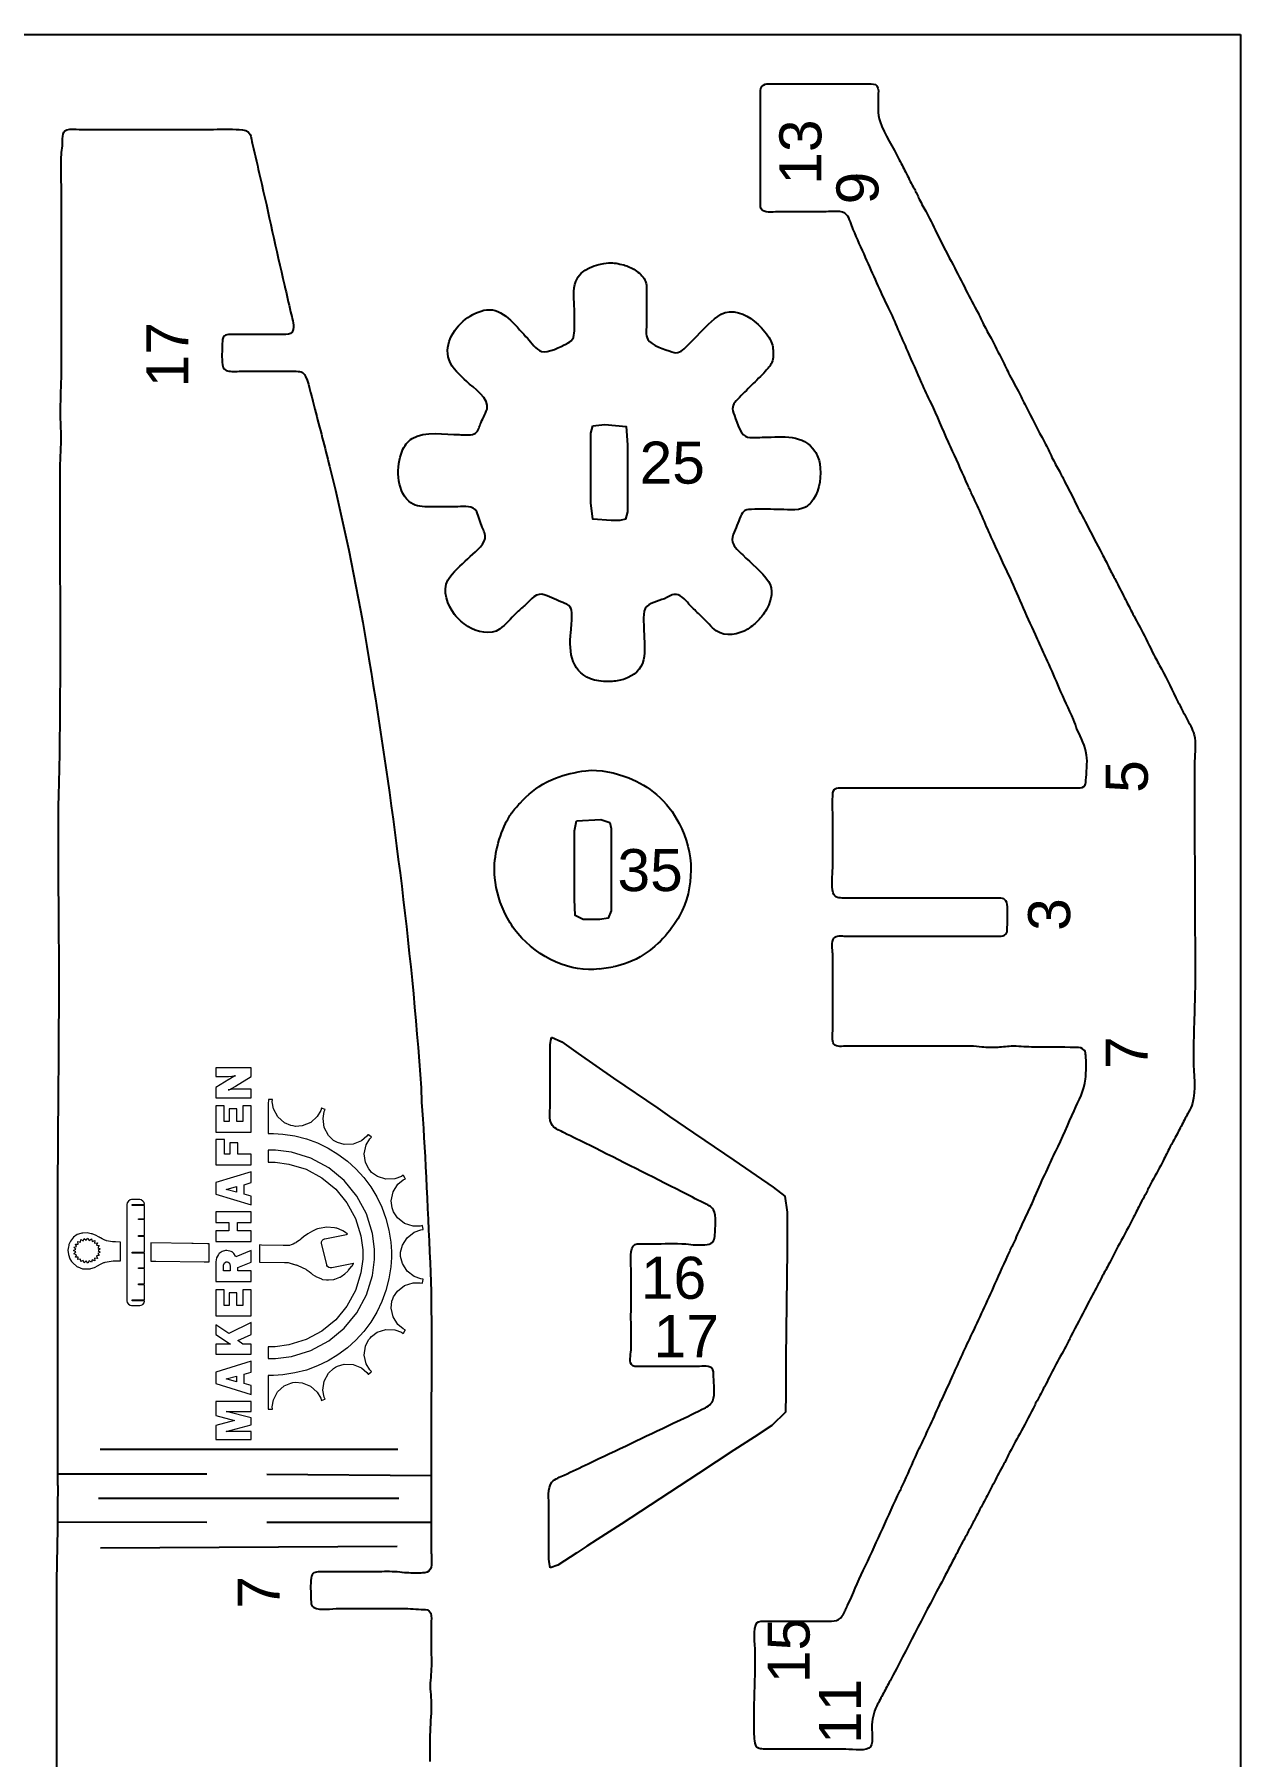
# Model space of a CAD drawing. Header units: millimetres. Extents: x -43 to 337, y -64 to 172.
# Drawn here: x 236.4 to 336.9, y 28.7 to 172.1 of the extents above; entities that cross this region are included whole.
import ezdxf
from ezdxf.enums import TextEntityAlignment as Align

# ---------------------------------------------------------------- set-up
doc = ezdxf.new("R2010")
doc.units = ezdxf.units.MM
for name, color, linetype, true_color in [('Cut', 7, 'Continuous', 0xffffff), ('Stege', 5, 'Continuous', 0x0000ff), ('Text', 1, 'Continuous', 0xff0000)]:
    doc.layers.add(name, color=color, linetype=linetype, true_color=true_color)
doc.layers.add('Gravur', color=3, linetype='Continuous', lineweight=20, true_color=0x00ff00)
doc.styles.add('textstyle19', font='')
doc.styles.add('textstyle20', font='')
doc.styles.add('textstyle21', font='')
doc.styles.add('textstyle22', font='')
doc.styles.add('textstyle23', font='')
doc.styles.add('textstyle24', font='')
doc.styles.add('textstyle26', font='')
doc.styles.add('textstyle38', font='')
doc.styles.add('textstyle39', font='')
doc.styles.add('textstyle40', font='')
doc.styles.add('textstyle41', font='')
doc.styles.add('textstyle42', font='')
doc.styles.add('textstyle43', font='')
doc.styles.get('textstyle19').set_extended_font_data('Arial')
doc.styles.get('textstyle20').set_extended_font_data('Arial')
doc.styles.get('textstyle21').set_extended_font_data('Arial')
doc.styles.get('textstyle22').set_extended_font_data('Arial')
doc.styles.get('textstyle23').set_extended_font_data('Arial')
doc.styles.get('textstyle24').set_extended_font_data('Arial')
doc.styles.get('textstyle26').set_extended_font_data('Arial')
doc.styles.get('textstyle38').set_extended_font_data('Arial')
doc.styles.get('textstyle39').set_extended_font_data('Arial')
doc.styles.get('textstyle40').set_extended_font_data('Arial')
doc.styles.get('textstyle41').set_extended_font_data('Arial')
doc.styles.get('textstyle42').set_extended_font_data('Arial')
doc.styles.get('textstyle43').set_extended_font_data('Arial')

msp = doc.modelspace()

# ---------------------------------------------------------------- linework, layer by layer
at = {"layer": 'Cut'}
for p, q in [((153.09, 172.1), (336.87, 172.1)), ((336.87, 172.1), (336.87, -61.44)), ((241.93, 54.33), (266.71, 54.33)), ((250.79, 52.25), (238.38, 52.25)), ((255.79, 52.25), (269.47, 52.13)), ((241.79, 50.25), (266.79, 50.25)), ((238.34, 48.26), (250.79, 48.25)), ((255.79, 48.25), (269.49, 48.25)), ((241.94, 46.1), (266.66, 46.24))]:
    msp.add_line(p, q, dxfattribs=at)
for points in [[(299.11, 167.99), (304.38, 167.99)], [(296.9, 159.55), (296.9, 165.67)], [(240.18, 164.19), (242.29, 164.19), (250.72, 164.19)], [(238.71, 145), (238.71, 158.29)], [(302.38, 157.34), (298.48, 157.34)], [(287.41, 150.49), (287.41, 148.06)], [(255.68, 147.11), (253.25, 147.11)], [(238.6, 129.3), (238.6, 136.36)], [(333.05, 111.59), (333.05, 107.16), (333.08, 93.61)], [(310.18, 109.37), (316.71, 109.37), (322.41, 109.37)], [(302.91, 102.73), (302.91, 107.16)], [(314.82, 100.2), (306.07, 100.2)], [(306.49, 97.04), (314.19, 97.04)], [(302.91, 89.13), (302.91, 91.98), (302.91, 95.56)], [(279.5, 88.61), (280.35, 88.22), (281.72, 87.26), (284.67, 85.2), (288.36, 82.7), (289.31, 82.03), (291.31, 80.67), (292.26, 80.02), (294.68, 78.37), (297.95, 76.13), (298.94, 75.38), (299.11, 74.06), (299.11, 70.9), (299, 61.94), (299, 58.88), (298.97, 57.4), (297.85, 56.29), (296.37, 55.33), (294.68, 54.23), (291.73, 52.3), (285.3, 48.09), (283.3, 46.79), (282.45, 46.25), (281.61, 45.7), (280.03, 44.68), (279.4, 44.44)], [(307.12, 87.87), (304.06, 87.87)], [(279.4, 83.23), (279.4, 86.5)], [(238.39, 55.72), (238.39, 72.27)], [(291.52, 61.2), (287.94, 61.2)], [(269.49, 57.09), (269.49, 52.98)], [(238.39, 51.29), (238.38, 49.5), (238.37, 47.7), (238.28, 43.38), (238.28, 24.83), (238.28, 22.72), (238.28, 21.67), (238.28, 20.61), (238.28, 19.77), (238.28, 18.61), (238.28, 17.56)], [(279.29, 46.33), (279.29, 49.5)], [(264.96, 44.12), (261.37, 44.12)], [(261.79, 41.06), (266.85, 41.06)], [(298.27, 40.01), (302.17, 40.01)]]:
    msp.add_lwpolyline(points, dxfattribs=at)
for points in [[(282.94, 139.52), (283.93, 139.63), (285.72, 139.46), (285.83, 137.94), (285.83, 133.94), (285.83, 132.35), (285.66, 131.73), (285.2, 131.62), (284.46, 131.62), (282.94, 131.73), (282.77, 133.09), (282.77, 137.2), (282.77, 138.89)], [(281.57, 106.63), (283.61, 106.74), (284.35, 106.49), (284.46, 106), (284.46, 104.95), (284.46, 100.83), (284.46, 99.15), (284.21, 98.53), (283.51, 98.41), (282.77, 98.41), (282.14, 98.41), (281.46, 98.74), (281.4, 100.1), (281.4, 103.58), (281.4, 105.79)]]:
    msp.add_lwpolyline(points, close=True, dxfattribs=at)
for points in [[(296.9, 167.25), (296.91, 167.48), (296.92, 167.73), (297.14, 167.88)], [(297.14, 167.88), (297.32, 168), (297.52, 167.98), (297.74, 167.99)], [(297.74, 167.99), (298.18, 167.99), (298.67, 167.99), (299.11, 167.99)], [(304.38, 167.99), (304.91, 167.99), (305.44, 167.99), (305.96, 167.99)], [(305.96, 167.99), (306.17, 167.98), (306.45, 168), (306.59, 167.82)], [(306.59, 167.82), (306.77, 167.6), (306.7, 167.2), (306.7, 166.93)], [(296.9, 165.67), (296.9, 166.16), (296.88, 166.77), (296.9, 167.25)], [(306.7, 166.93), (306.7, 166.23), (306.63, 165.5), (306.86, 164.82)], [(238.77, 162.82), (238.83, 163.3), (238.67, 164.02), (239.14, 164.16)], [(239.14, 164.16), (239.45, 164.25), (239.82, 164.19), (240.18, 164.19)], [(250.72, 164.19), (251.56, 164.19), (252.41, 164.22), (253.25, 164.19)], [(253.25, 164.19), (253.55, 164.17), (254.01, 164.17), (254.25, 163.98)], [(254.25, 163.98), (254.51, 163.77), (254.53, 163.23), (254.61, 162.93)], [(306.86, 164.82), (307.24, 163.77), (307.94, 162.66), (308.46, 161.66)], [(238.71, 158.29), (238.71, 159.78), (238.57, 161.34), (238.77, 162.82)], [(254.61, 162.93), (254.84, 162.02), (255.03, 161.1), (255.24, 160.18)], [(308.46, 161.66), (308.67, 161.26), (308.85, 160.9), (309.05, 160.5)], [(255.24, 160.18), (255.95, 157.2), (256.55, 154.2), (257.27, 151.22)], [(296.9, 158.08), (296.89, 158.57), (296.9, 159.06), (296.9, 159.55)], [(309.05, 160.5), (309.27, 160.05), (309.47, 159.67), (309.71, 159.24)], [(309.71, 159.24), (309.86, 158.96), (309.98, 158.68), (310.12, 158.39)], [(297.07, 157.45), (296.88, 157.59), (296.9, 157.87), (296.9, 158.08)], [(310.12, 158.39), (310.32, 157.99), (310.52, 157.63), (310.74, 157.23)], [(298.48, 157.34), (298.1, 157.34), (297.38, 157.2), (297.07, 157.45)], [(304.07, 157.09), (303.72, 157.5), (302.86, 157.34), (302.38, 157.34)], [(304.62, 155.86), (304.46, 156.25), (304.34, 156.77), (304.07, 157.09)], [(310.74, 157.23), (311.08, 156.6), (311.36, 155.99), (311.68, 155.34)], [(305.65, 153.54), (305.3, 154.32), (304.95, 155.09), (304.62, 155.86)], [(311.68, 155.34), (312.09, 154.52), (312.51, 153.71), (312.93, 152.91)], [(307.57, 149.33), (306.89, 150.71), (306.28, 152.12), (305.65, 153.54)], [(281.52, 151.54), (281.93, 152.59), (283.22, 152.99), (284.25, 153.07)], [(284.25, 153.07), (284.69, 153.1), (285.07, 153.02), (285.51, 152.91)], [(285.51, 152.91), (285.85, 152.82), (286.17, 152.67), (286.46, 152.48)], [(286.46, 152.48), (286.78, 152.26), (287.11, 152), (287.28, 151.65)], [(312.93, 152.91), (313.3, 152.21), (313.65, 151.53), (314.01, 150.8)], [(257.27, 151.22), (257.45, 150.49), (257.6, 149.75), (257.77, 149.01)], [(281.4, 149.22), (281.4, 149.94), (281.25, 150.86), (281.52, 151.54)], [(287.28, 151.65), (287.46, 151.3), (287.41, 150.87), (287.41, 150.49)], [(314.01, 150.8), (314.33, 150.16), (314.67, 149.55), (315.01, 148.91)], [(272.54, 148.53), (273.04, 148.87), (273.72, 149.19), (274.34, 149.18)], [(274.34, 149.18), (275.61, 149.18), (276.69, 147.62), (277.5, 146.8)], [(281.4, 147.43), (281.41, 148), (281.4, 148.64), (281.4, 149.22)], [(293.63, 148.8), (294.51, 149.29), (295.66, 148.82), (296.37, 148.24)], [(309.16, 145.74), (308.62, 146.93), (308.14, 148.16), (307.57, 149.33)], [(257.77, 149.01), (257.9, 148.47), (258.06, 148.04), (257.99, 147.54)], [(270.98, 145), (270.5, 146.38), (271.45, 147.77), (272.54, 148.53)], [(287.41, 148.06), (287.41, 147.65), (287.31, 147.07), (287.52, 146.7)], [(291.63, 147.01), (292.25, 147.63), (292.86, 148.38), (293.63, 148.8)], [(296.37, 148.24), (296.83, 147.86), (297.19, 147.49), (297.52, 147.01)], [(315.01, 148.91), (315.17, 148.58), (315.32, 148.28), (315.48, 147.96)], [(315.48, 147.96), (315.68, 147.55), (315.89, 147.19), (316.1, 146.8)], [(252.09, 146.38), (252.08, 145.8), (252.02, 145.15), (252.11, 144.59)], [(252.26, 147), (252.08, 146.86), (252.1, 146.58), (252.09, 146.38)], [(253.25, 147.11), (252.96, 147.11), (252.5, 147.2), (252.26, 147)], [(257.37, 147.12), (256.86, 147.09), (256.2, 147.11), (255.68, 147.11)], [(257.99, 147.54), (257.94, 147.15), (257.69, 147.13), (257.37, 147.12)], [(277.5, 146.8), (277.84, 146.45), (278.19, 145.86), (278.66, 145.7)], [(278.66, 145.7), (279.2, 145.53), (280.29, 146.13), (280.77, 146.35)], [(280.77, 146.35), (280.95, 146.44), (281.1, 146.53), (281.23, 146.7)], [(281.23, 146.7), (281.39, 146.92), (281.39, 147.17), (281.4, 147.43)], [(287.52, 146.7), (287.81, 146.2), (288.98, 145.88), (289.52, 145.67)], [(290.68, 146.06), (291, 146.37), (291.3, 146.68), (291.63, 147.01)], [(297.52, 147.01), (297.73, 146.68), (297.9, 146.34), (297.94, 145.95)], [(316.1, 146.8), (316.4, 146.23), (316.71, 145.58), (317.02, 145)], [(238.67, 139), (238.55, 140.97), (238.71, 143.02), (238.71, 145)], [(272.44, 143.21), (271.89, 143.75), (271.23, 144.27), (270.98, 145)], [(289.52, 145.67), (290.03, 145.48), (290.31, 145.71), (290.68, 146.06)], [(297.94, 145.95), (297.98, 145.57), (297.99, 145.14), (297.84, 144.79)], [(310.31, 143.11), (309.92, 144), (309.56, 144.84), (309.16, 145.74)], [(317.02, 145), (317.24, 144.58), (317.43, 144.16), (317.64, 143.74)], [(252.11, 144.59), (252.16, 144.25), (252.32, 144.12), (252.62, 144.07)], [(252.62, 144.07), (252.96, 144.02), (253.41, 144.06), (253.78, 144.06)], [(253.78, 144.06), (255.21, 144.06), (256.7, 144.07), (258.1, 144.06)], [(258.1, 144.06), (258.52, 144.05), (258.84, 144.07), (259.02, 143.63)], [(259.02, 143.63), (259.37, 142.8), (259.55, 141.76), (259.79, 140.89)], [(297.31, 144.06), (296.95, 143.66), (296.54, 143.28), (296.16, 142.9)], [(297.84, 144.79), (297.71, 144.51), (297.51, 144.28), (297.31, 144.06)], [(317.64, 143.74), (317.92, 143.19), (318.2, 142.72), (318.48, 142.16)], [(274.13, 140.89), (274.39, 141.77), (272.98, 142.68), (272.44, 143.21)], [(296.16, 142.9), (295.78, 142.52), (295.37, 142.12), (295, 141.74)], [(311.1, 141.42), (310.83, 141.98), (310.57, 142.53), (310.31, 143.11)], [(318.48, 142.16), (318.64, 141.83), (318.79, 141.53), (318.96, 141.21)], [(259.79, 140.89), (260.22, 139.32), (260.62, 137.74), (261.02, 136.15)], [(273.57, 139.63), (273.73, 140.07), (273.99, 140.44), (274.13, 140.89)], [(295, 141.74), (294.63, 141.35), (294.47, 141.11), (294.66, 140.58)], [(294.66, 140.58), (294.83, 140.1), (295.16, 138.85), (295.65, 138.64)], [(312.54, 138.15), (312.06, 139.26), (311.62, 140.35), (311.1, 141.42)], [(318.96, 141.21), (319.48, 140.18), (319.99, 139.16), (320.55, 138.15)], [(267.91, 138.47), (268.91, 139.11), (270.66, 138.78), (271.81, 138.78)], [(273.06, 138.85), (273.38, 138.99), (273.46, 139.33), (273.57, 139.63)], [(238.6, 136.36), (238.6, 137.25), (238.73, 138.1), (238.67, 139)], [(267.06, 137.41), (267.23, 137.83), (267.53, 138.22), (267.91, 138.47)], [(271.81, 138.78), (272.2, 138.78), (272.7, 138.69), (273.06, 138.85)], [(295.65, 138.64), (296.08, 138.45), (296.75, 138.57), (297.21, 138.57)], [(297.21, 138.57), (298.73, 138.57), (300.47, 138.86), (301.42, 137.41)], [(312.89, 137.41), (312.77, 137.67), (312.65, 137.9), (312.54, 138.15)], [(320.55, 138.15), (320.79, 137.73), (320.96, 137.33), (321.17, 136.89)], [(267.62, 133.25), (266.55, 134.23), (266.55, 136.15), (267.06, 137.41)], [(301.83, 136.36), (301.96, 135.35), (301.89, 134.26), (301.31, 133.41)], [(314.16, 134.57), (313.74, 135.52), (313.34, 136.48), (312.89, 137.41)], [(321.17, 136.89), (321.37, 136.47), (321.57, 136.12), (321.79, 135.73)], [(261.02, 136.15), (262.33, 130.86), (263.42, 125.5), (264.3, 120.13)], [(321.79, 135.73), (321.96, 135.41), (322.11, 135.11), (322.28, 134.78)], [(322.28, 134.78), (322.54, 134.25), (322.84, 133.74), (323.08, 133.2)], [(301.31, 133.41), (301.12, 133.12), (300.9, 132.88), (300.59, 132.72)], [(314.55, 133.72), (314.42, 134.01), (314.28, 134.28), (314.16, 134.57)], [(316.12, 130.25), (315.59, 131.4), (315.11, 132.59), (314.55, 133.72)], [(269.17, 132.78), (268.57, 132.78), (268.09, 132.82), (267.62, 133.25)], [(271.7, 132.78), (270.86, 132.78), (270.01, 132.77), (269.17, 132.78)], [(273.27, 132.35), (272.99, 132.93), (272.25, 132.78), (271.7, 132.78)], [(273.73, 131.09), (273.57, 131.48), (273.46, 131.96), (273.27, 132.35)], [(295.33, 132.14), (295.1, 131.68), (294.92, 131.15), (294.71, 130.67)], [(296.16, 132.56), (295.77, 132.56), (295.51, 132.52), (295.33, 132.14)], [(298.27, 132.56), (297.57, 132.56), (296.85, 132.58), (296.16, 132.56)], [(300.59, 132.72), (299.94, 132.39), (298.97, 132.56), (298.27, 132.56)], [(323.08, 133.2), (323.4, 132.49), (323.73, 131.97), (324.07, 131.3)], [(273.97, 130.14), (274.04, 130.47), (273.85, 130.79), (273.73, 131.09)], [(294.71, 130.67), (294.6, 130.4), (294.49, 130.12), (294.58, 129.82)], [(324.07, 131.3), (324.47, 130.51), (324.91, 129.65), (325.33, 128.88)], [(238.5, 109.8), (238.66, 116.26), (238.6, 122.8), (238.6, 129.3)], [(272.54, 128.45), (273, 128.91), (273.84, 129.49), (273.97, 130.14)], [(294.58, 129.82), (294.71, 129.39), (295.1, 129.09), (295.42, 128.77)], [(317.53, 127.19), (317.05, 128.2), (316.58, 129.22), (316.12, 130.25)], [(270.87, 126.66), (271.26, 127.36), (271.97, 127.88), (272.54, 128.45)], [(295.42, 128.77), (296.12, 128.07), (297.02, 127.38), (297.56, 126.56)], [(325.33, 128.88), (325.54, 128.48), (325.72, 128.12), (325.91, 127.72)], [(325.91, 127.72), (326.09, 127.35), (326.28, 127.02), (326.47, 126.66)], [(271.43, 123.82), (270.86, 124.53), (270.38, 125.8), (270.87, 126.66)], [(297.56, 126.56), (298, 125.87), (297.82, 125.02), (297.46, 124.34)], [(319.8, 122.13), (319.01, 123.8), (318.32, 125.52), (317.53, 127.19)], [(326.47, 126.66), (326.72, 126.19), (326.96, 125.66), (327.22, 125.19)], [(278.98, 125.42), (278.21, 125.73), (277.81, 125.04), (277.29, 124.57)], [(280.45, 124.8), (280.01, 124.96), (279.41, 125.25), (278.98, 125.42)], [(281.06, 124.42), (280.92, 124.65), (280.68, 124.71), (280.45, 124.8)], [(289.1, 125.21), (288.57, 124.96), (287.87, 124.86), (287.44, 124.48)], [(290.04, 125.45), (289.7, 125.57), (289.4, 125.36), (289.1, 125.21)], [(291.21, 124.39), (290.85, 124.74), (290.55, 125.26), (290.04, 125.45)], [(327.22, 125.19), (327.42, 124.8), (327.61, 124.42), (327.81, 124.03)], [(272.54, 122.81), (272.12, 123.07), (271.73, 123.42), (271.43, 123.82)], [(276.55, 123.92), (276.1, 123.47), (275.72, 122.98), (275.18, 122.6)], [(277.29, 124.57), (277.04, 124.35), (276.8, 124.16), (276.55, 123.92)], [(281.19, 123.82), (281.18, 124.03), (281.18, 124.24), (281.06, 124.42)], [(281.11, 122.34), (281.17, 122.82), (281.2, 123.33), (281.19, 123.82)], [(287.44, 124.48), (287.01, 124.09), (287.2, 122.99), (287.2, 122.44)], [(292.06, 123.57), (291.77, 123.85), (291.5, 124.11), (291.21, 124.39)], [(293.22, 122.46), (292.77, 122.76), (292.44, 123.21), (292.06, 123.57)], [(296.78, 123.39), (296.5, 123.09), (296.2, 122.82), (295.84, 122.6)], [(297.46, 124.34), (297.27, 124), (297.05, 123.68), (296.78, 123.39)], [(327.81, 124.03), (328.07, 123.53), (328.33, 123.04), (328.6, 122.55)], [(275.18, 122.6), (274.43, 122.05), (273.27, 122.36), (272.54, 122.81)], [(283.09, 118.35), (281.19, 118.86), (280.91, 120.61), (281.11, 122.34)], [(287.2, 122.44), (287.2, 121.68), (287.32, 120.77), (287.16, 120.02)], [(295.84, 122.6), (295.05, 122.12), (294.03, 121.91), (293.22, 122.46)], [(320.12, 121.39), (320.01, 121.64), (319.91, 121.88), (319.8, 122.13)], [(328.6, 122.55), (328.97, 121.86), (329.3, 121.14), (329.65, 120.44)], [(320.81, 119.92), (320.59, 120.42), (320.35, 120.89), (320.12, 121.39)], [(329.65, 120.44), (329.86, 120.03), (330.07, 119.68), (330.28, 119.28)], [(264.3, 120.13), (266.23, 108.29), (267.82, 96.35), (268.64, 84.39)], [(287.16, 120.02), (286.99, 119.24), (286.35, 118.7), (285.62, 118.45)], [(321.77, 117.7), (321.46, 118.44), (321.13, 119.18), (320.81, 119.92)], [(330.28, 119.28), (330.77, 118.38), (331.21, 117.45), (331.66, 116.54)], [(284.56, 118.24), (284.07, 118.2), (283.56, 118.22), (283.09, 118.35)], [(285.62, 118.45), (285.28, 118.33), (284.92, 118.26), (284.56, 118.24)], [(322.96, 115.07), (322.57, 115.96), (322.15, 116.82), (321.77, 117.7)], [(331.66, 116.54), (331.89, 116.07), (332.13, 115.63), (332.37, 115.17)], [(323.28, 114.22), (323.16, 114.51), (323.08, 114.78), (322.96, 115.07)], [(332.37, 115.17), (332.59, 114.75), (332.88, 114.27), (333, 113.8)], [(324.05, 112.11), (323.94, 112.88), (323.58, 113.51), (323.28, 114.22)], [(333, 113.8), (333.17, 113.12), (333.05, 112.29), (333.05, 111.59)], [(323.99, 110.01), (324.04, 110.58), (324.14, 111.48), (324.05, 112.11)], [(279.82, 110.17), (280.63, 110.5), (281.49, 110.69), (282.35, 110.8)], [(282.35, 110.8), (283.52, 110.96), (284.85, 110.62), (285.93, 110.2)], [(238.5, 93.88), (238.5, 99.18), (238.37, 104.5), (238.5, 109.8)], [(276.88, 108.11), (277.51, 108.79), (278.27, 109.4), (279.08, 109.85)], [(279.08, 109.85), (279.32, 109.98), (279.56, 110.07), (279.82, 110.17)], [(285.93, 110.2), (286.78, 109.86), (287.56, 109.41), (288.25, 108.81)], [(302.91, 108.64), (302.91, 108.84), (302.9, 109.12), (303.07, 109.27)], [(303.07, 109.27), (303.26, 109.41), (303.5, 109.37), (303.75, 109.37)], [(303.75, 109.37), (304.77, 109.38), (305.78, 109.37), (306.81, 109.37)], [(306.81, 109.37), (307.17, 109.37), (307.5, 109.37), (307.86, 109.37)], [(307.86, 109.37), (308.63, 109.37), (309.41, 109.37), (310.18, 109.37)], [(322.41, 109.37), (322.71, 109.37), (323.06, 109.36), (323.36, 109.38)], [(323.36, 109.38), (323.6, 109.39), (323.78, 109.39), (323.93, 109.62)], [(323.93, 109.62), (323.99, 109.73), (323.98, 109.9), (323.99, 110.01)], [(276.18, 107.27), (276.4, 107.56), (276.62, 107.84), (276.88, 108.11)], [(288.25, 108.81), (289.02, 108.15), (289.67, 107.32), (290.12, 106.42)], [(302.91, 107.16), (302.91, 107.65), (302.9, 108.15), (302.91, 108.64)], [(274.78, 101.89), (274.63, 103.44), (275.02, 105.03), (275.68, 106.42)], [(275.68, 106.42), (275.83, 106.73), (275.98, 106.99), (276.18, 107.27)], [(290.12, 106.42), (290.75, 105.19), (291.11, 103.92), (291.1, 102.52)], [(275.73, 98.73), (275.22, 99.66), (274.88, 100.82), (274.78, 101.89)], [(291.1, 102.52), (291.09, 101.24), (290.81, 99.83), (290.16, 98.73)], [(302.94, 100.64), (302.77, 101.25), (302.91, 102.09), (302.91, 102.73)], [(303.85, 100.2), (303.48, 100.21), (303.06, 100.2), (302.94, 100.64)], [(306.07, 100.2), (305.34, 100.2), (304.55, 100.19), (303.85, 100.2)], [(316.61, 100.2), (316.04, 100.21), (315.4, 100.2), (314.82, 100.2)], [(317.44, 99.67), (317.35, 100.19), (317.06, 100.19), (316.61, 100.2)], [(317.45, 97.78), (317.46, 98.25), (317.51, 99.24), (317.44, 99.67)], [(276.69, 97.25), (276.31, 97.7), (276.01, 98.21), (275.73, 98.73)], [(290.16, 98.73), (289.77, 98.06), (289.32, 97.4), (288.78, 96.83)], [(317.21, 97.1), (317.47, 97.23), (317.45, 97.54), (317.45, 97.78)], [(283.48, 94.31), (281.13, 93.98), (278.4, 95.2), (276.69, 97.25)], [(288.78, 96.83), (288.22, 96.25), (287.57, 95.72), (286.88, 95.31)], [(302.91, 95.56), (302.91, 95.92), (302.78, 96.58), (303.01, 96.87)], [(303.01, 96.87), (303.21, 97.12), (303.68, 97.04), (303.96, 97.04)], [(303.96, 97.04), (304.8, 97.04), (305.65, 97.04), (306.49, 97.04)], [(314.19, 97.04), (314.97, 97.04), (315.84, 97.04), (316.61, 97.04)], [(316.61, 97.04), (316.85, 97.04), (317.02, 97.01), (317.21, 97.1)], [(286.88, 95.31), (285.97, 94.78), (285.06, 94.56), (284.62, 94.48)], [(238.39, 72.27), (238.39, 79.47), (238.5, 86.67), (238.5, 93.88)], [(333.08, 92.71), (333.05, 90.86), (332.94, 88.77), (332.95, 86.71)], [(303.01, 88.04), (302.81, 88.3), (302.91, 88.82), (302.91, 89.13)], [(279.4, 86.5), (279.4, 86.93), (279.39, 87.57), (279.4, 87.97)], [(279.4, 87.97), (279.41, 88.27), (279.45, 88.43), (279.5, 88.61)], [(304.06, 87.87), (303.77, 87.87), (303.22, 87.77), (303.01, 88.04)], [(314.4, 87.87), (311.97, 87.88), (309.55, 87.87), (307.12, 87.87)], [(315.34, 87.79), (315.04, 87.83), (314.71, 87.87), (314.4, 87.87)], [(315.98, 87.76), (315.75, 87.76), (315.56, 87.77), (315.34, 87.79)], [(316.5, 87.76), (316.32, 87.76), (316.16, 87.76), (315.98, 87.76)], [(317.77, 87.86), (317.37, 87.85), (316.89, 87.77), (316.5, 87.76)], [(319.46, 87.8), (318.89, 87.8), (318.34, 87.89), (317.77, 87.86)], [(323.15, 87.76), (321.94, 87.79), (320.65, 87.8), (319.46, 87.8)], [(323.88, 87.52), (323.67, 87.77), (323.48, 87.76), (323.15, 87.76)], [(323.98, 87.13), (323.97, 87.23), (323.97, 87.41), (323.88, 87.52)], [(323.96, 85.13), (324.03, 85.71), (324.03, 86.6), (323.98, 87.13)], [(332.95, 86.71), (332.95, 85.6), (333.17, 84.21), (332.87, 83.12)], [(323.01, 82.49), (323.4, 83.35), (323.84, 84.18), (323.96, 85.13)], [(268.68, 83.21), (268.97, 79.54), (269.17, 74.7), (269.39, 69.84)], [(279.58, 81.27), (279.22, 81.73), (279.4, 82.68), (279.4, 83.23)], [(321.48, 79.12), (322.01, 80.19), (322.52, 81.42), (323.01, 82.49)], [(332.54, 82.39), (332.35, 82.03), (332.18, 81.71), (331.99, 81.33)], [(332.87, 83.12), (332.79, 82.86), (332.67, 82.63), (332.54, 82.39)], [(280.56, 80.66), (280.23, 80.83), (279.82, 80.97), (279.58, 81.27)], [(282.67, 79.62), (281.96, 79.97), (281.24, 80.3), (280.56, 80.66)], [(331.99, 81.33), (331.8, 80.97), (331.63, 80.63), (331.44, 80.28)], [(290.36, 75.75), (287.8, 77.03), (285.24, 78.33), (282.67, 79.62)], [(321.13, 78.38), (321.24, 78.64), (321.36, 78.87), (321.48, 79.12)], [(330.92, 79.33), (330.72, 78.93), (330.55, 78.57), (330.34, 78.17)], [(331.44, 80.28), (331.26, 79.95), (331.09, 79.66), (330.92, 79.33)], [(319.88, 75.64), (320.17, 76.31), (320.49, 76.99), (320.8, 77.64)], [(320.8, 77.64), (320.92, 77.89), (321.01, 78.13), (321.13, 78.38)], [(330.34, 78.17), (330.02, 77.57), (329.7, 76.99), (329.37, 76.38)], [(329.37, 76.38), (329.21, 76.09), (329.11, 75.82), (328.95, 75.53)], [(292.15, 74.82), (291.54, 75.13), (290.95, 75.45), (290.36, 75.75)], [(292.99, 74.25), (292.82, 74.54), (292.45, 74.67), (292.15, 74.82)], [(319.38, 74.48), (319.56, 74.87), (319.71, 75.25), (319.88, 75.64)], [(328.55, 74.8), (328.35, 74.41), (328.17, 74.03), (327.97, 73.64)], [(328.95, 75.53), (328.82, 75.28), (328.68, 75.05), (328.55, 74.8)], [(293.1, 72.16), (293.12, 72.72), (293.28, 73.76), (292.99, 74.25)], [(318.39, 72.37), (318.7, 73.07), (319.04, 73.78), (319.38, 74.48)], [(327.97, 73.64), (327.58, 72.87), (327.19, 72.18), (326.78, 71.42)], [(292.99, 71.66), (293.09, 71.82), (293.09, 71.99), (293.1, 72.16)], [(318.07, 71.63), (318.18, 71.88), (318.27, 72.12), (318.39, 72.37)], [(286.14, 68.79), (286.14, 69.45), (286.02, 70.41), (286.18, 71)], [(286.18, 71), (286.29, 71.39), (286.54, 71.41), (286.88, 71.42)], [(286.88, 71.42), (287.21, 71.44), (287.6, 71.42), (287.94, 71.42)], [(287.94, 71.42), (288.83, 71.42), (289.79, 71.47), (290.68, 71.41)], [(290.68, 71.41), (290.97, 71.39), (291.23, 71.33), (291.52, 71.33)], [(291.52, 71.33), (291.75, 71.33), (292.26, 71.33), (292.47, 71.36)], [(292.47, 71.36), (292.67, 71.38), (292.86, 71.44), (292.99, 71.66)], [(316.42, 68.05), (316.83, 68.95), (317.24, 69.88), (317.65, 70.79)], [(317.65, 70.79), (317.78, 71.08), (317.93, 71.34), (318.07, 71.63)], [(326.78, 71.42), (326.45, 70.83), (326.17, 70.23), (325.86, 69.63)], [(269.39, 69.84), (269.57, 65.6), (269.49, 61.34), (269.49, 57.09)], [(325.86, 69.63), (325.67, 69.26), (325.47, 68.94), (325.28, 68.58)], [(286.14, 63.52), (286.09, 65.27), (286.14, 67.03), (286.14, 68.79)], [(314.42, 63.73), (315.11, 65.16), (315.77, 66.61), (316.42, 68.05)], [(324.84, 67.73), (324.58, 67.23), (324.32, 66.76), (324.07, 66.26)], [(325.28, 68.58), (325.13, 68.29), (324.99, 68.02), (324.84, 67.73)], [(324.07, 66.26), (323.65, 65.42), (323.17, 64.56), (322.75, 63.73)], [(286.07, 62.04), (286.12, 62.52), (286.16, 63.03), (286.14, 63.52)], [(312.83, 60.25), (313.35, 61.41), (313.87, 62.58), (314.42, 63.73)], [(322.75, 63.73), (322.61, 63.44), (322.47, 63.17), (322.32, 62.88)], [(286.15, 61.37), (286, 61.56), (286.04, 61.8), (286.07, 62.04)], [(322.32, 62.88), (321.71, 61.78), (321.11, 60.63), (320.54, 59.51)], [(286.78, 61.2), (286.57, 61.2), (286.29, 61.18), (286.15, 61.37)], [(287.94, 61.2), (287.57, 61.2), (287.13, 61.19), (286.78, 61.2)], [(292.83, 61.09), (292.53, 61.32), (291.88, 61.2), (291.52, 61.2)], [(293, 60.35), (292.99, 60.59), (293.03, 60.93), (292.83, 61.09)], [(292.93, 58.36), (293.15, 58.91), (293, 59.76), (293, 60.35)], [(311.9, 58.25), (312.2, 58.91), (312.53, 59.58), (312.83, 60.25)], [(320.54, 59.51), (320.37, 59.19), (320.22, 58.88), (320.04, 58.56)], [(289.62, 56.48), (290.43, 56.87), (291.25, 57.24), (292.05, 57.64)], [(292.05, 57.64), (292.39, 57.81), (292.78, 57.98), (292.93, 58.36)], [(311.05, 56.35), (311.35, 56.98), (311.61, 57.62), (311.9, 58.25)], [(319.59, 57.72), (319.23, 57.01), (318.88, 56.29), (318.49, 55.61)], [(320.04, 58.56), (319.88, 58.28), (319.74, 58.01), (319.59, 57.72)], [(282.56, 53.11), (284.91, 54.24), (287.28, 55.35), (289.62, 56.48)], [(310.42, 54.98), (310.63, 55.41), (310.84, 55.91), (311.05, 56.35)], [(238.39, 51.29), (238.42, 52.76), (238.39, 54.23), (238.39, 55.72)], [(309.95, 54.03), (310.1, 54.36), (310.26, 54.66), (310.42, 54.98)], [(318.49, 55.61), (318.14, 55.01), (317.84, 54.42), (317.53, 53.82)], [(280.56, 52.16), (281.22, 52.48), (281.89, 52.79), (282.56, 53.11)], [(308.73, 51.29), (309.15, 52.19), (309.54, 53.11), (309.95, 54.03)], [(317.53, 53.82), (317.36, 53.48), (317.22, 53.19), (317.05, 52.87)], [(269.49, 52.98), (269.49, 52.3), (269.49, 51.54), (269.49, 50.87)], [(279.54, 51.58), (279.8, 51.88), (280.2, 51.99), (280.56, 52.16)], [(316.64, 52.13), (316.39, 51.65), (316.19, 51.23), (315.93, 50.76)], [(317.05, 52.87), (316.9, 52.62), (316.77, 52.39), (316.64, 52.13)], [(269.49, 50.87), (269.49, 50.59), (269.48, 50.39), (269.47, 50.13)], [(279.29, 49.5), (279.29, 50.1), (279.11, 51.11), (279.54, 51.58)], [(305.46, 44.23), (306.44, 46.29), (307.36, 48.37), (308.31, 50.45)], [(308.31, 50.45), (308.45, 50.74), (308.59, 51), (308.73, 51.29)], [(315.93, 50.76), (315.71, 50.35), (315.49, 49.92), (315.26, 49.5)], [(269.47, 50.13), (269.47, 49.79), (269.49, 49.38), (269.49, 48.97)], [(269.49, 48.97), (269.49, 47.88), (269.49, 46.79), (269.49, 45.7)], [(315.26, 49.5), (315.08, 49.18), (314.95, 48.86), (314.77, 48.55)], [(314.32, 47.7), (314.15, 47.37), (314, 47.07), (313.82, 46.76)], [(314.77, 48.55), (314.61, 48.26), (314.47, 48), (314.32, 47.7)], [(313.42, 46.02), (313.29, 45.76), (313.18, 45.53), (313.04, 45.28)], [(313.82, 46.76), (313.68, 46.51), (313.55, 46.28), (313.42, 46.02)], [(269.49, 45.7), (269.49, 45.31), (269.59, 44.72), (269.42, 44.36)], [(279.4, 44.44), (279.33, 44.67), (279.3, 44.87), (279.29, 45.17)], [(313.04, 45.28), (312.63, 44.51), (312.25, 43.73), (311.83, 42.96)], [(259.49, 43.59), (259.41, 43.11), (259.46, 42.32), (259.47, 41.8)], [(260.21, 44.12), (259.79, 44.1), (259.57, 44.06), (259.49, 43.59)], [(261.37, 44.12), (261, 44.12), (260.57, 44.13), (260.21, 44.12)], [(266.64, 44.1), (266.13, 44.15), (265.48, 44.12), (264.96, 44.12)], [(267.49, 44.02), (267.16, 44.02), (266.97, 44.07), (266.64, 44.1)], [(268.75, 44.02), (268.47, 44), (267.79, 44.01), (267.49, 44.02)], [(269.42, 44.36), (269.29, 44.05), (269.01, 44.04), (268.75, 44.02)], [(304.13, 41.27), (304.6, 42.26), (304.99, 43.24), (305.46, 44.23)], [(259.47, 41.8), (259.48, 41.56), (259.46, 41.25), (259.72, 41.13)], [(311.83, 42.96), (310.42, 40.34), (309.09, 37.7), (307.7, 35.05)], [(259.72, 41.13), (260.24, 40.87), (261.22, 41.06), (261.79, 41.06)], [(266.85, 41.06), (267.45, 41.06), (268.06, 41.03), (268.64, 40.98)], [(268.64, 40.98), (268.87, 40.97), (269.13, 41.01), (269.32, 40.85)], [(269.32, 40.85), (269.54, 40.67), (269.49, 40.27), (269.49, 40.01)], [(302.17, 40.01), (302.74, 40.01), (303.36, 39.89), (303.71, 40.44)], [(303.71, 40.44), (303.88, 40.7), (303.99, 41), (304.13, 41.27)], [(269.49, 40.01), (269.49, 39.24), (269.49, 38.46), (269.49, 37.69)], [(296.47, 37.06), (296.47, 37.85), (296.28, 38.92), (296.51, 39.68)], [(296.51, 39.68), (296.6, 39.98), (296.84, 40), (297.11, 40.01)], [(297.11, 40.01), (297.48, 40.02), (297.88, 40.01), (298.27, 40.01)], [(269.49, 37.69), (269.49, 37.04), (269.51, 36.42), (269.48, 35.79)], [(296.37, 31.89), (296.37, 33.61), (296.47, 35.33), (296.47, 37.06)], [(269.4, 34.84), (269.39, 34.2), (269.49, 33.58), (269.49, 32.95)], [(269.48, 35.79), (269.47, 35.48), (269.41, 35.17), (269.4, 34.84)], [(307.7, 35.05), (307.5, 34.69), (307.33, 34.36), (307.14, 34)], [(307.14, 34), (306.95, 33.65), (306.75, 33.31), (306.58, 32.95)], [(269.49, 32.95), (269.49, 32.14), (269.38, 31.33), (269.38, 30.52)], [(296.41, 30.21), (296.35, 30.71), (296.37, 31.37), (296.37, 31.89)], [(306.58, 32.95), (306.3, 32.37), (306.17, 31.79), (306.17, 31.15)], [(269.38, 30.52), (269.38, 29.81), (269.38, 29.01), (269.38, 28.31)], [(296.58, 29.53), (296.44, 29.71), (296.44, 30), (296.41, 30.21)], [(306.17, 31.15), (306.17, 30.75), (306.36, 29.64), (305.93, 29.43)], [(297, 29.37), (296.85, 29.38), (296.7, 29.39), (296.58, 29.53)], [(298.37, 29.36), (298.03, 29.36), (297.32, 29.34), (297, 29.37)], [(303.75, 29.36), (301.97, 29.36), (300.13, 29.36), (298.37, 29.36)], [(305.93, 29.43), (305.39, 29.16), (304.35, 29.36), (303.75, 29.36)]]:
    msp.add_open_spline(points, degree=3, dxfattribs=at)
at = {"layer": 'Gravur'}
for points in [[(252.59, 84.23), (252.65, 84.25), (253.15, 84.51), (253.2, 84.54), (254.48, 85.34), (254.48, 86.07), (251.56, 86.07), (251.56, 85.34), (252.6, 85.34), (253.13, 85.4), (253.19, 85.41), (253.14, 85.39), (252.68, 85.13), (252.63, 85.1), (251.56, 84.42), (251.56, 83.58), (254.48, 83.58), (254.48, 84.3), (253.07, 84.3), (253.03, 84.3), (252.63, 84.24)], [(255.94, 83.42), (255.93, 83.42), (255.93, 83.39), (255.92, 83.09), (255.92, 83.06), (255.92, 80.61), (256.35, 80.61), (257.12, 80.56), (258.12, 80.4), (259.09, 80.15), (260.01, 79.82), (260.89, 79.39), (261.72, 78.89), (262.5, 78.31), (263.22, 77.66), (263.87, 76.94), (264.45, 76.17), (264.95, 75.34), (265.37, 74.46), (265.71, 73.53), (265.96, 72.56), (266.11, 71.56), (266.17, 70.79), (266.17, 70.28), (266.11, 69.5), (265.96, 68.5), (265.71, 67.54), (265.37, 66.61), (264.95, 65.73), (264.45, 64.9), (263.87, 64.13), (263.22, 63.41), (262.5, 62.76), (261.72, 62.18), (260.89, 61.68), (260.01, 61.25), (259.09, 60.91), (258.12, 60.67), (257.12, 60.51), (256.35, 60.46), (255.92, 60.46), (255.92, 57.66), (256.26, 57.66), (256.25, 57.85), (256.35, 58.43), (256.69, 59.09), (257.25, 59.59), (257.79, 59.83), (257.97, 59.86), (258.16, 59.89), (258.75, 59.85), (259.44, 59.57), (259.99, 59.07), (260.28, 58.56), (260.34, 58.37), (260.36, 58.38), (260.63, 58.48), (260.66, 58.49), (260.58, 58.66), (260.47, 59.24), (260.57, 59.98), (260.92, 60.64), (261.35, 61.05), (261.51, 61.15), (261.67, 61.24), (262.24, 61.4), (262.99, 61.38), (263.68, 61.09), (264.13, 60.71), (264.24, 60.56), (264.26, 60.58), (264.48, 60.76), (264.5, 60.78), (264.37, 60.92), (264.07, 61.42), (263.91, 62.15), (264.02, 62.9), (264.27, 63.42), (264.4, 63.57), (264.52, 63.71), (264.99, 64.06), (265.71, 64.29), (266.45, 64.26), (267, 64.05), (267.16, 63.95), (267.18, 63.97), (267.32, 64.22), (267.33, 64.24), (267.16, 64.33), (266.71, 64.7), (266.31, 65.33), (266.15, 66.07), (266.21, 66.65), (266.28, 66.83), (266.34, 67.01), (266.67, 67.49), (267.26, 67.96), (267.98, 68.18), (268.56, 68.18), (268.75, 68.13), (268.75, 68.16), (268.8, 68.44), (268.81, 68.47), (268.62, 68.49), (268.07, 68.69), (267.47, 69.14), (267.08, 69.78), (266.94, 70.35), (266.94, 70.73), (267.08, 71.3), (267.47, 71.93), (268.07, 72.39), (268.62, 72.59), (268.81, 72.61), (268.8, 72.63), (268.75, 72.91), (268.75, 72.94), (268.56, 72.9), (267.98, 72.89), (267.26, 73.12), (266.67, 73.58), (266.35, 74.07), (266.28, 74.25), (266.22, 74.42), (266.16, 75.01), (266.31, 75.74), (266.71, 76.37), (267.16, 76.75), (267.33, 76.83), (267.32, 76.86), (267.18, 77.1), (267.16, 77.13), (267.01, 77.02), (266.46, 76.82), (265.71, 76.79), (265, 77.02), (264.52, 77.36), (264.4, 77.51), (264.28, 77.65), (264.02, 78.18), (263.91, 78.92), (264.08, 79.65), (264.37, 80.16), (264.5, 80.3), (264.48, 80.32), (264.27, 80.5), (264.24, 80.52), (264.13, 80.37), (263.68, 79.99), (262.99, 79.7), (262.24, 79.68), (261.68, 79.84), (261.51, 79.94), (261.35, 80.03), (260.93, 80.44), (260.58, 81.1), (260.48, 81.84), (260.58, 82.42), (260.66, 82.59), (260.63, 82.6), (260.37, 82.7), (260.34, 82.71), (260.29, 82.53), (260, 82.02), (259.45, 81.51), (258.75, 81.23), (258.17, 81.19), (257.98, 81.23), (257.79, 81.26), (257.26, 81.5), (256.7, 82), (256.35, 82.66), (256.25, 83.24), (256.27, 83.43), (256.05, 83.43)], [(252.24, 81.59), (252.24, 82.91), (251.56, 82.91), (251.56, 80.71), (254.49, 80.71), (254.49, 82.91), (253.79, 82.91), (253.79, 81.59), (253.31, 81.59), (253.31, 82.65), (252.66, 82.65), (252.66, 81.59)], [(251.56, 78), (254.48, 78), (254.48, 78.88), (253.39, 78.88), (253.39, 79.83), (252.73, 79.83), (252.73, 78.88), (252.26, 78.88), (252.26, 80.11), (251.56, 80.11)], [(262.23, 76.68), (260.95, 77.74), (259.47, 78.54), (257.84, 79.04), (256.53, 79.22), (255.92, 79.22), (255.92, 78.22), (256.48, 78.22), (257.64, 78.06), (259.08, 77.62), (260.39, 76.91), (261.53, 75.97), (262.46, 74.83), (263.17, 73.53), (263.62, 72.08), (263.78, 70.92), (263.78, 70.15), (263.62, 68.99), (263.17, 67.54), (262.46, 66.24), (261.53, 65.1), (260.39, 64.16), (259.08, 63.45), (257.64, 63.01), (256.48, 62.85), (255.92, 62.85), (255.92, 61.86), (256.53, 61.86), (257.84, 62.03), (259.47, 62.54), (260.95, 63.34), (262.23, 64.4), (263.29, 65.68), (264.09, 67.16), (264.6, 68.79), (264.77, 70.1), (264.77, 70.54), (264.77, 70.97), (264.6, 72.29), (264.09, 73.92), (263.29, 75.39)], [(253.91, 76.34), (254.48, 76.51), (254.48, 77.42), (251.56, 76.51), (251.56, 75.56), (254.48, 74.66), (254.48, 75.39), (253.91, 75.56)], [(253.27, 76.19), (253.27, 75.71), (252.42, 75.95)], [(244.17, 66.54), (244.27, 66.4), (244.41, 66.3), (244.54, 66.27), (245.18, 66.27), (245.22, 66.27), (245.34, 66.3), (245.48, 66.38), (245.58, 66.51), (245.62, 66.63), (245.62, 66.68), (244.58, 66.68), (244.58, 66.75), (245.62, 66.75), (245.62, 68.01), (245.1, 68.01), (245.1, 68.09), (245.62, 68.09), (245.62, 69.35), (245.1, 69.35), (245.1, 69.42), (245.62, 69.42), (245.62, 70.65), (244.58, 70.65), (244.58, 70.72), (245.62, 70.72), (245.62, 72.02), (245.1, 72.02), (245.1, 72.1), (245.62, 72.1), (245.62, 73.43), (245.1, 73.43), (245.1, 73.51), (245.62, 73.51), (245.62, 74.62), (244.58, 74.62), (244.58, 74.69), (245.62, 74.69), (245.62, 74.73), (245.58, 74.85), (245.48, 74.98), (245.34, 75.07), (245.22, 75.1), (245.18, 75.1), (244.54, 75.1), (244.41, 75.07), (244.27, 74.97), (244.17, 74.83), (244.14, 74.7), (244.14, 66.67)], [(251.56, 73.18), (252.64, 73.18), (252.64, 72.5), (251.56, 72.5), (251.56, 71.6), (254.48, 71.6), (254.48, 72.5), (253.35, 72.5), (253.35, 73.18), (254.48, 73.18), (254.48, 74.08), (251.56, 74.08)], [(240.4, 72.3), (240.3, 72.28), (240.01, 72.18), (239.69, 71.96), (239.44, 71.64), (239.32, 71.36), (239.3, 71.27), (239.27, 71.18), (239.24, 70.9), (239.27, 70.53), (239.4, 70.18), (239.54, 69.94), (239.61, 69.87), (239.64, 69.83), (239.99, 69.53), (240.03, 69.51), (240.07, 69.49), (240.45, 69.34), (240.49, 69.34), (240.54, 69.33), (241.04, 69.33), (241.08, 69.34), (241.15, 69.35), (241.46, 69.45), (241.75, 69.6), (241.81, 69.64), (241.84, 69.66), (242.22, 69.85), (242.26, 69.86), (242.27, 69.86), (242.28, 69.87), (242.29, 69.87), (242.35, 69.89), (243.01, 69.99), (243.08, 69.99), (243.62, 69.99), (243.62, 71.56), (243.2, 71.57), (243.02, 71.57), (242.96, 71.57), (242.46, 71.67), (242.41, 71.69), (242.38, 71.7), (242.3, 71.73), (242.21, 71.78), (242.09, 71.84), (241.96, 71.91), (241.92, 71.93), (241.84, 71.97), (241.53, 72.13), (241.3, 72.22), (241.25, 72.24), (241.18, 72.26), (240.83, 72.32), (240.47, 72.31)], [(241.61, 70.41), (241.69, 70.2), (241.46, 70.23), (241.47, 70.01), (241.25, 70.09), (241.19, 69.88), (241.01, 70.01), (240.9, 69.82), (240.76, 70), (240.59, 69.84), (240.51, 70.04), (240.3, 69.94), (240.28, 70.15), (240.05, 70.1), (240.09, 70.31), (239.86, 70.32), (239.96, 70.51), (239.74, 70.58), (239.89, 70.74), (239.7, 70.85), (239.89, 70.97), (239.74, 71.13), (239.96, 71.2), (239.86, 71.39), (240.09, 71.4), (240.05, 71.61), (240.28, 71.56), (240.3, 71.77), (240.51, 71.67), (240.59, 71.87), (240.76, 71.71), (240.9, 71.89), (241.01, 71.7), (241.19, 71.83), (241.25, 71.62), (241.47, 71.7), (241.46, 71.48), (241.69, 71.51), (241.61, 71.3), (241.84, 71.27), (241.72, 71.09), (241.93, 71), (241.75, 70.85), (241.93, 70.71), (241.72, 70.62), (241.84, 70.44)], [(260.39, 68.47), (260.43, 68.46), (260.76, 68.41), (260.88, 68.41), (260.92, 68.41), (261.38, 68.46), (261.43, 68.47), (261.47, 68.48), (261.88, 68.63), (261.91, 68.65), (261.99, 68.69), (262.29, 68.91), (262.53, 69.15), (262.58, 69.2), (262.61, 69.23), (262.86, 69.53), (262.89, 69.56), (262.9, 69.58), (263.02, 69.77), (263.03, 69.79), (263.02, 69.79), (263.01, 69.78), (263, 69.78), (261.2, 69.42), (261.17, 69.41), (261.07, 69.41), (260.95, 69.45), (260.85, 69.54), (260.8, 69.62), (260.79, 69.66), (260.36, 71.46), (260.35, 71.49), (260.36, 71.59), (260.41, 71.7), (260.5, 71.79), (260.59, 71.83), (260.62, 71.83), (262.43, 72.2), (262.43, 72.2), (262.49, 72.21), (262.5, 72.21), (262.48, 72.25), (262.36, 72.36), (262.12, 72.5), (261.83, 72.63), (261.62, 72.71), (261.55, 72.73), (261.42, 72.76), (260.78, 72.81), (260.15, 72.7), (260.03, 72.66), (260.02, 72.66), (259.92, 72.63), (259.61, 72.48), (259.22, 72.24), (258.86, 71.99), (258.63, 71.81), (258.56, 71.75), (258.53, 71.73), (258.23, 71.53), (258.2, 71.51), (258.14, 71.48), (257.99, 71.4), (257.82, 71.33), (257.69, 71.29), (257.61, 71.27), (257.59, 71.27), (257.57, 71.27), (257.36, 71.27), (257.34, 71.27), (257.16, 71.27), (255.36, 71.31), (255.18, 71.32), (255.18, 69.89), (257.28, 69.87), (257.3, 69.87), (257.5, 69.87), (257.52, 69.87), (257.56, 69.86), (257.92, 69.76), (257.95, 69.75), (257.98, 69.73), (258.09, 69.7), (258.17, 69.68), (258.23, 69.66), (258.3, 69.63), (258.32, 69.63), (258.39, 69.6), (259.05, 69.3), (259.11, 69.26), (259.16, 69.23), (259.32, 69.12), (259.46, 69), (259.6, 68.87), (259.78, 68.75), (259.84, 68.72), (259.88, 68.69), (260.34, 68.49)], [(249.66, 71.44), (249.54, 71.45), (246.14, 71.51), (246.14, 69.96), (246.55, 69.96), (250.59, 69.93), (251, 69.92), (251, 71.41), (250.87, 71.42)], [(251.62, 70.24), (251.56, 69.91), (251.56, 68.27), (254.48, 68.27), (254.48, 69.17), (253.37, 69.17), (253.37, 69.45), (254.48, 69.88), (254.48, 70.87), (253.21, 70.34), (253.18, 70.39), (253.05, 70.6), (252.9, 70.74), (252.87, 70.75), (252.83, 70.77), (252.46, 70.86), (252.42, 70.86), (252.36, 70.86), (252.08, 70.79), (251.84, 70.62), (251.8, 70.58), (251.76, 70.53)], [(252.69, 69.8), (252.75, 69.57), (252.74, 69.55), (252.74, 69.17), (252.19, 69.17), (252.19, 69.64), (252.26, 69.84), (252.41, 69.92), (252.47, 69.92), (252.49, 69.92), (252.58, 69.9), (252.66, 69.84), (252.67, 69.82)], [(253.31, 67.35), (252.66, 67.35), (252.66, 66.29), (252.24, 66.29), (252.24, 67.6), (251.56, 67.6), (251.56, 65.41), (254.49, 65.41), (254.49, 67.6), (253.79, 67.6), (253.79, 66.29), (253.31, 66.29)], [(254.48, 62.22), (254.48, 63.07), (253.81, 63.07), (253.38, 63.37), (254.48, 63.88), (254.48, 64.86), (252.63, 63.94), (251.56, 64.68), (251.56, 63.87), (252.77, 63.07), (251.56, 63.07), (251.56, 62.22)], [(253.91, 59.78), (253.91, 60.56), (254.48, 60.73), (254.48, 61.64), (251.56, 60.73), (251.56, 59.78), (254.48, 58.88), (254.48, 59.61)], [(253.27, 60.41), (253.27, 59.93), (252.42, 60.17)], [(254.48, 56.93), (252.4, 57.47), (254.48, 57.47), (254.48, 58.3), (251.56, 58.3), (251.56, 57.12), (253.11, 56.72), (251.56, 56.3), (251.56, 55.12), (254.48, 55.12), (254.48, 55.79), (252.4, 55.79), (254.48, 56.35)]]:
    msp.add_lwpolyline(points, close=True, dxfattribs=at)
at = {"layer": 'Stege'}
for p, q in [((283.48, 94.31), (284.62, 94.48)), ((333.08, 93.61), (333.08, 92.71)), ((268.64, 84.39), (268.68, 83.21))]:
    msp.add_line(p, q, dxfattribs=at)
for points in [[(301.42, 137.41), (301.63, 137.09), (301.78, 136.74), (301.83, 136.36)], [(279.29, 45.17), (279.29, 45.46), (279.29, 46.02), (279.29, 46.33)]]:
    msp.add_open_spline(points, degree=3, dxfattribs=at)

# ---------------------------------------------------------------- texts
at = {"layer": 'Text'}
for s, style, p in [('13', 'textstyle42', (300.22, 162.3)), ('9', 'textstyle43', (304.97, 159.31)), ('17', 'textstyle40', (247.51, 145.43)), ('5', 'textstyle21', (327.4, 110.32)), ('3', 'textstyle20', (320.93, 98.83)), ('7', 'textstyle22', (327.39, 87.34)), ('7', 'textstyle26', (255.12, 42.4)), ('15', 'textstyle38', (299.24, 37.56)), ('11', 'textstyle39', (303.52, 32.5))]:
    msp.add_text(s, height=3.5, rotation=90, dxfattribs=dict(at, style=style)).set_placement(p, align=Align.MIDDLE_CENTER)
for s, style, p in [('25', 'textstyle41', (289.55, 136.45)), ('35', 'textstyle19', (287.71, 102.53)), ('16', 'textstyle24', (289.66, 68.59)), ('17', 'textstyle23', (290.72, 63.73))]:
    msp.add_text(s, height=3.5, dxfattribs=dict(at, style=style)).set_placement(p, align=Align.MIDDLE_CENTER)

doc.saveas('drawing.dxf')
